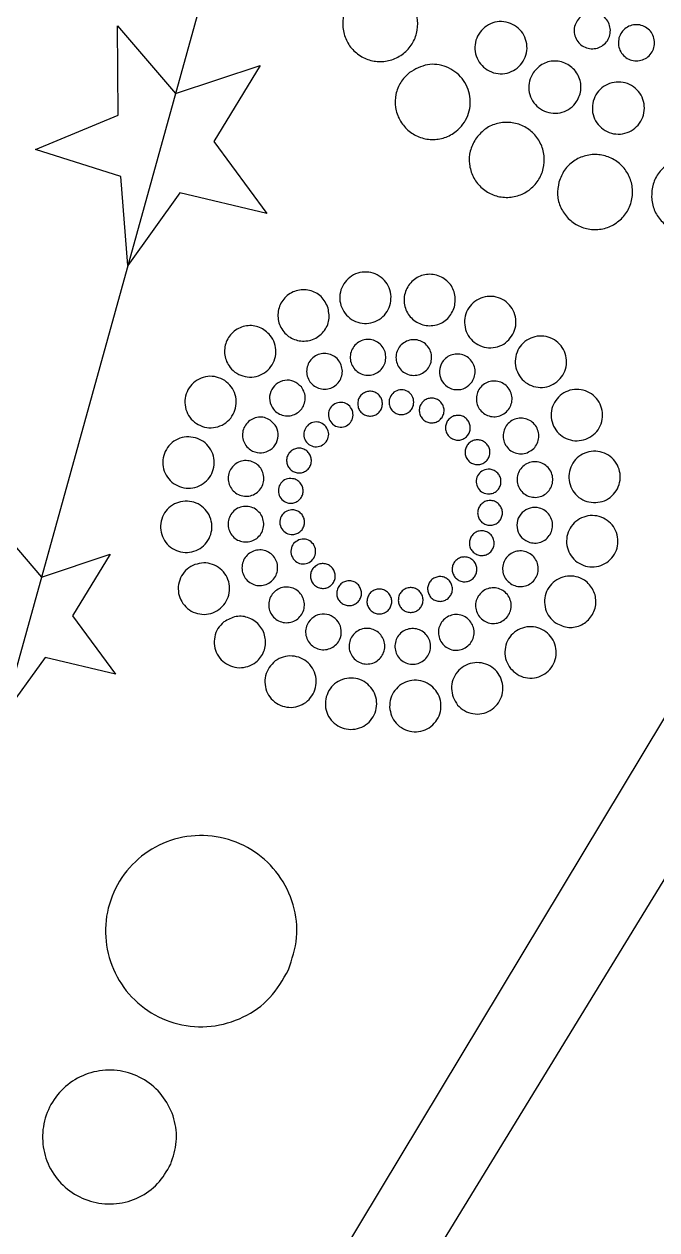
# Model space of a CAD drawing. Extents: x -494 to 784, y 11 to 1214.
# Drawn here: x 132.7 to 267.4, y 340.3 to 597 of the extents above; entities that cross this region are included whole.
import ezdxf

# ---------------------------------------------------------------- set-up
doc = ezdxf.new("R2010")
doc.units = 0
doc.layers.add('Layer_1', color=7, linetype='CONTINUOUS')

msp = doc.modelspace()

# ---------------------------------------------------------------- linework, layer by layer
at = {"layer": 'Layer_1', "color": 3}
for p, q in [((340.093007, 1213.844937), (7.729113, 15.183946)), ((7.729113, 15.183946), (475.867821, 792.693271))]:
    msp.add_line(p, q, dxfattribs=at)
at = {"layer": 'Layer_1', "color": 7}
for p, q in [((481.878715, 763.403903), (55.158562, 65.076636)), ((152.708681, 577.631476), (152.581573, 596.634227)), ((152.581573, 596.634227), (164.953779, 582.210318)), ((230.773248, 596.329289), (230.773248, 596.329289)), ((259.358814, 594.058743), (259.358814, 594.058743)), ((164.953779, 582.210318), (182.987188, 588.203378)), ((182.987188, 588.203378), (173.092458, 571.979477)), ((214.728852, 586.685522), (214.728852, 586.685522)), ((241.077678, 586.64203), (241.077678, 586.64203)), ((253.871269, 580.613138), (253.871269, 580.613138)), ((135.167506, 570.322043), (152.708681, 577.631476)), ((153.279474, 564.570753), (135.167506, 570.322043)), ((173.092458, 571.979477), (184.364826, 556.680644)), ((228.798639, 572.512273), (228.798639, 572.512273)), ((154.810642, 545.629382), (153.279474, 564.570753)), ((246.559542, 563.3805), (246.559542, 563.3805)), ((165.877339, 561.077626), (154.810642, 545.629382)), ((184.364826, 556.680644), (165.877339, 561.077626)), ((266.273054, 560.184125), (266.273054, 560.184125)), ((197.335041, 536.895281), (197.335041, 536.895281)), ((210.848509, 538.984884), (210.848509, 538.984884)), ((224.346308, 536.796338), (224.346308, 536.796338)), ((185.128684, 530.732042), (185.128684, 530.732042)), ((236.507177, 530.543841), (236.507177, 530.543841)), ((200.220205, 524.406928), (200.220205, 524.406928)), ((209.73335, 526.21619), (209.73335, 526.21619)), ((219.339985, 524.997192), (219.339985, 524.997192)), ((175.4243, 521.0985), (175.4243, 521.0985)), ((191.731751, 519.746478), (191.731751, 519.746478)), ((228.099743, 520.869223), (228.099743, 520.869223)), ((246.140726, 520.839453), (246.140726, 520.839453)), ((209.004801, 516.299528), (209.004801, 516.299528)), ((202.59173, 514.750487), (202.59173, 514.750487)), ((215.582675, 515.791014), (215.582675, 515.791014)), ((235.155161, 514.236385), (235.155161, 514.236385)), ((185.098917, 512.691066), (185.098917, 512.691066)), ((196.971211, 511.295498), (196.971211, 511.295498)), ((221.681469, 513.274709), (221.681469, 513.274709)), ((169.171815, 508.937626), (169.171815, 508.937626)), ((226.704187, 508.99693), (226.704187, 508.99693)), ((252.303962, 508.633106), (252.303962, 508.633106)), ((192.693434, 506.272789), (192.693434, 506.272789)), ((180.970961, 503.931303), (180.970961, 503.931303)), ((230.159164, 503.376415), (230.159164, 503.376415)), ((239.81561, 505.747942), (239.81561, 505.747942)), ((190.177128, 500.173996), (190.177128, 500.173996)), ((231.708214, 496.963328), (231.708214, 496.963328)), ((241.624872, 496.234779), (241.624872, 496.234779)), ((166.98324, 495.439827), (166.98324, 495.439827)), ((179.751945, 494.324668), (179.751945, 494.324668)), ((189.668613, 493.596119), (189.668613, 493.596119)), ((254.393576, 495.11962), (254.393576, 495.11962)), ((126.388315, 490.950557), (136.409811, 479.267215)), ((231.199698, 490.385465), (231.199698, 490.385465)), ((191.217666, 487.18304), (191.217666, 487.18304)), ((240.405871, 486.628156), (240.405871, 486.628156)), ((136.409811, 479.267215), (151.016866, 484.12157)), ((151.016866, 484.12157), (143.002137, 470.980226)), ((181.56122, 484.811512), (181.56122, 484.811512)), ((228.683392, 484.286672), (228.683392, 484.286672)), ((169.072866, 481.926348), (169.072866, 481.926348)), ((194.672642, 481.562543), (194.672642, 481.562543)), ((252.205014, 481.621834), (252.205014, 481.621834)), ((224.405604, 479.263952), (224.405604, 479.263952)), ((236.277911, 477.868394), (236.277911, 477.868394)), ((186.221668, 476.323088), (186.221668, 476.323088)), ((199.695362, 477.284754), (199.695362, 477.284754)), ((218.785107, 475.808963), (218.785107, 475.808963)), ((205.794145, 474.768449), (205.794145, 474.768449)), ((212.37202, 474.259932), (212.37202, 474.259932)), ((143.002137, 470.980226), (152.132756, 458.588161)), ((229.645064, 470.812973), (229.645064, 470.812973)), ((175.236102, 469.72002), (175.236102, 469.72002)), ((193.277089, 469.690241), (193.277089, 469.690241)), ((245.952527, 469.460961), (245.952527, 469.460961)), ((202.036835, 465.562271), (202.036835, 465.562271)), ((221.156634, 466.152521), (221.156634, 466.152521)), ((137.157893, 462.14973), (128.193866, 449.636639)), ((152.132756, 458.588161), (137.157893, 462.14973)), ((211.643471, 464.343263), (211.643471, 464.343263)), ((184.869657, 460.015626), (184.869657, 460.015626)), ((236.24813, 459.827409), (236.24813, 459.827409)), ((197.03051, 453.76312), (197.03051, 453.76312)), ((224.041796, 453.664174), (224.041796, 453.664174)), ((210.528311, 451.574568), (210.528311, 451.574568)), ((188.998066, 395.601888), (188.998066, 395.601888)), ((163.911513, 354.236822), (163.911513, 354.236822))]:
    msp.add_line(p, q, dxfattribs=at)
for points, knots in [([(205.727457, 604.51284), (206.63586, 604.750603), (208.439663, 605.222724), (211.250778, 604.70376), (213.711997, 603.325151), (215.551273, 601.166114), (216.542273, 598.515903), (216.569541, 595.683283), (215.621929, 593.014082), (213.821608, 590.829902), (211.382302, 589.390208), (208.596853, 588.876197), (205.805144, 589.343266), (203.338701, 590.735842), (201.500734, 592.891381), (200.509733, 595.541593), (200.481158, 598.37771), (201.433993, 601.032944), (203.214908, 603.269019), (204.885927, 604.096246), (205.727457, 604.51284)], [0, 0, 0, 0, 2.788191, 5.536478, 8.324669, 11.11286, 13.861148, 16.649338, 19.437529, 22.185817, 24.974008, 27.762199, 30.510486, 33.298677, 36.086868, 38.835155, 41.623346, 44.411537, 47.159825, 49.948015, 49.948015, 49.948015, 49.948015]), ([(250.451553, 597.733801), (250.738571, 598.084061), (251.308499, 598.779568), (252.552364, 599.373936), (253.903394, 599.533731), (255.232992, 599.212743), (256.370864, 598.459671), (257.184441, 597.362251), (257.571344, 596.052248), (257.488077, 594.689767), (256.944478, 593.43662), (256.003434, 592.446511), (254.78185, 591.837397), (253.424824, 591.681571), (252.096727, 592.001564), (250.958855, 592.754637), (250.143777, 593.853051), (249.76287, 595.159085), (249.823855, 596.536312), (250.241318, 597.332724), (250.451553, 597.733801)], [0, 0, 0, 0, 1.344614, 2.669984, 4.014598, 5.359212, 6.684582, 8.029196, 9.37381, 10.69918, 12.043794, 13.388408, 14.713778, 16.058392, 17.403005, 18.728376, 20.07299, 21.417603, 22.742974, 24.087588, 24.087588, 24.087588, 24.087588]), ([(230.773248, 596.329289), (231.322185, 596.681259), (232.412203, 597.380162), (234.380188, 597.640661), (236.301558, 597.258316), (237.979637, 596.227067), (239.202872, 594.689383), (239.828747, 592.824414), (239.775689, 590.858171), (239.05537, 589.029277), (237.753268, 587.554959), (236.023906, 586.617733), (234.079874, 586.327125), (232.152057, 586.717573), (230.475592, 587.746793), (229.252358, 589.284477), (228.624868, 591.151475), (228.684373, 593.109614), (229.380739, 594.968619), (230.306853, 595.873558), (230.773248, 596.329289)], [0, 0, 0, 0, 1.936244, 3.844777, 5.781021, 7.717264, 9.625798, 11.562041, 13.498285, 15.406818, 17.343062, 19.279306, 21.187839, 23.124083, 25.060326, 26.968859, 28.905103, 30.841347, 32.74988, 34.686124, 34.686124, 34.686124, 34.686124]), ([(259.358814, 594.058743), (259.523547, 594.480554), (259.850657, 595.318138), (260.849974, 596.26779), (262.0855, 596.837255), (263.449214, 596.942847), (264.764107, 596.578255), (265.876985, 595.785955), (266.649765, 594.659628), (266.991604, 593.338101), (266.861853, 591.978306), (266.272828, 590.745858), (265.299259, 589.789066), (264.056803, 589.221522), (262.694825, 589.115449), (261.379932, 589.480042), (260.265318, 590.272822), (259.499468, 591.397228), (259.131882, 592.725894), (259.282807, 593.612331), (259.358814, 594.058743)], [0, 0, 0, 0, 1.344614, 2.669984, 4.014598, 5.359212, 6.684582, 8.029196, 9.37381, 10.69918, 12.043794, 13.388408, 14.713778, 16.058392, 17.403005, 18.728376, 20.07299, 21.417603, 22.742974, 24.087588, 24.087588, 24.087588, 24.087588]), ([(214.728852, 586.685522), (215.967826, 587.390518), (218.409027, 588.779601), (222.780238, 588.192308), (226.249588, 585.649919), (227.973079, 581.6636), (227.485784, 577.373349), (225.193808, 574.27015), (222.290212, 572.702098), (219.49028, 572.282077), (216.714367, 572.84474), (214.300219, 574.326704), (212.538772, 576.540999), (211.635184, 579.229468), (211.720871, 582.049191), (212.723638, 584.726156), (214.057243, 586.029269), (214.728852, 586.685522)], [0, 0, 0, 0, 4.177596, 8.231285, 12.408881, 16.586477, 20.640167, 24.817763, 27.605953, 30.354241, 33.142432, 35.930623, 38.67891, 41.467101, 44.255292, 47.003579, 49.79177, 49.79177, 49.79177, 49.79177]), ([(241.077678, 586.64203), (241.744677, 587.373527), (243.058892, 588.814825), (246.071915, 589.364984), (248.908852, 588.430354), (250.902587, 586.167419), (251.501417, 583.229325), (250.653599, 580.687953), (249.072399, 579.029226), (247.313301, 578.150968), (245.359188, 577.926885), (243.446727, 578.387593), (241.808192, 579.472039), (240.634479, 581.053749), (240.085974, 582.934439), (240.173793, 584.917646), (240.774939, 586.06448), (241.077678, 586.64203)], [0, 0, 0, 0, 2.901108, 5.716171, 8.617279, 11.518387, 14.33345, 17.234558, 19.170802, 21.079335, 23.015579, 24.951823, 26.860356, 28.7966, 30.732843, 32.641376, 34.57762, 34.57762, 34.57762, 34.57762]), ([(253.871269, 580.613138), (254.108486, 581.220545), (254.579524, 582.426666), (256.01854, 583.794166), (257.797697, 584.614196), (259.761445, 584.766248), (261.65489, 584.241234), (263.257435, 583.100323), (264.370239, 581.478412), (264.862486, 579.575413), (264.675646, 577.617308), (263.82745, 575.842583), (262.42551, 574.464803), (260.636374, 573.64754), (258.675125, 573.494795), (256.78168, 574.019808), (255.176636, 575.161412), (254.073811, 576.780556), (253.544487, 578.693836), (253.76182, 579.970304), (253.871269, 580.613138)], [0, 0, 0, 0, 1.936244, 3.844777, 5.781021, 7.717264, 9.625798, 11.562041, 13.498285, 15.406818, 17.343062, 19.279306, 21.187839, 23.124083, 25.060326, 26.968859, 28.905103, 30.841347, 32.74988, 34.686124, 34.686124, 34.686124, 34.686124]), ([(228.798639, 572.512273), (229.393799, 573.238572), (230.5756, 574.680776), (233.15488, 575.913257), (235.956374, 576.244608), (238.71343, 575.579009), (241.072921, 574.017438), (242.759953, 571.741828), (243.562236, 569.025406), (243.389575, 566.200165), (242.262366, 563.60164), (240.311018, 561.54855), (237.777941, 560.285492), (234.964012, 559.96237), (232.21007, 560.625908), (229.850579, 562.187479), (228.160433, 564.46515), (227.370584, 567.173342), (227.497044, 570.029161), (228.362694, 571.680601), (228.798639, 572.512273)], [0, 0, 0, 0, 2.788191, 5.536479, 8.32467, 11.112861, 13.861149, 16.64934, 19.437531, 22.185819, 24.97401, 27.762201, 30.510489, 33.29868, 36.086871, 38.835159, 41.62335, 44.411541, 47.159829, 49.94802, 49.94802, 49.94802, 49.94802]), ([(246.559542, 563.3805), (246.901134, 564.255166), (247.579428, 565.99198), (249.651611, 567.96118), (252.213598, 569.142023), (255.041395, 569.360977), (257.767956, 568.604958), (260.075621, 566.962046), (261.678058, 564.626495), (262.386894, 561.886176), (262.117843, 559.066505), (260.896441, 556.510901), (258.877648, 554.526898), (256.301293, 553.350039), (253.477094, 553.130086), (250.750533, 553.886105), (248.43927, 555.530016), (246.851202, 557.861583), (246.088976, 560.616705), (246.401935, 562.454819), (246.559542, 563.3805)], [0, 0, 0, 0, 2.788191, 5.536478, 8.324669, 11.11286, 13.861148, 16.649338, 19.437529, 22.185817, 24.974008, 27.762199, 30.510486, 33.298677, 36.086868, 38.835155, 41.623346, 44.411537, 47.159825, 49.948015, 49.948015, 49.948015, 49.948015]), ([(266.273054, 560.184125), (266.327641, 561.12154), (266.436032, 562.982953), (267.798279, 565.496113), (269.869973, 567.410859), (272.491707, 568.492935), (275.318444, 568.616472), (278.020851, 567.767077), (280.266585, 566.041016), (281.787533, 563.65386), (282.402977, 560.889052), (282.03108, 558.081094), (280.724184, 555.570353), (278.637594, 553.654956), (276.01959, 552.573043), (273.192853, 552.449506), (270.486715, 553.298738), (268.255879, 555.02545), (266.679579, 557.410187), (266.409212, 559.255047), (266.273054, 560.184125)], [0, 0, 0, 0, 2.788191, 5.536479, 8.32467, 11.112861, 13.861149, 16.64934, 19.437531, 22.185819, 24.97401, 27.762201, 30.510489, 33.29868, 36.086871, 38.835159, 41.62335, 44.411541, 47.159829, 49.94802, 49.94802, 49.94802, 49.94802]), ([(210.848509, 538.984884), (210.811134, 538.343038), (210.736919, 537.068533), (209.804191, 535.347777), (208.385707, 534.036754), (206.590611, 533.295859), (204.65515, 533.211274), (202.804817, 533.792853), (201.267168, 534.974683), (200.225778, 536.609164), (199.804384, 538.502222), (200.059022, 540.424825), (200.95385, 542.143924), (202.382535, 543.455392), (204.175076, 544.196176), (206.110537, 544.280762), (207.963424, 543.699294), (209.490873, 542.517018), (210.570163, 540.884194), (210.755282, 539.621022), (210.848509, 538.984884)], [0, 0, 0, 0, 1.909069, 3.790816, 5.699884, 7.608953, 9.4907, 11.399769, 13.308837, 15.190584, 17.099653, 19.008722, 20.890469, 22.799537, 24.708606, 26.590353, 28.499422, 30.40849, 32.290237, 34.199306, 34.199306, 34.199306, 34.199306]), ([(224.346308, 536.796338), (223.943732, 535.907188), (223.150519, 534.155261), (220.492778, 532.721331), (217.547899, 532.733513), (214.9885, 534.247553), (213.533209, 536.821942), (213.551118, 539.789621), (215.06402, 542.342769), (217.637234, 543.800137), (220.610857, 543.779984), (223.141512, 542.273915), (224.68133, 539.676088), (224.459097, 537.76584), (224.346308, 536.796338)], [0, 0, 0, 0, 2.860391, 5.635944, 8.496335, 11.356727, 14.132279, 16.992671, 19.853062, 22.628615, 25.489006, 28.349397, 31.12495, 33.985341, 33.985341, 33.985341, 33.985341]), ([(197.335041, 536.895281), (197.531979, 535.939315), (197.920013, 534.055738), (196.612699, 531.333483), (194.223081, 529.612383), (191.262553, 529.33289), (188.57201, 530.560215), (186.842141, 532.971645), (186.565401, 535.926447), (187.790556, 538.617979), (190.208113, 540.349527), (193.140702, 540.618572), (195.913405, 539.421969), (196.85643, 537.74592), (197.335041, 536.895281)], [0, 0, 0, 0, 2.860391, 5.635944, 8.496335, 11.356726, 14.132279, 16.99267, 19.853062, 22.628615, 25.489006, 28.349397, 31.12495, 33.985341, 33.985341, 33.985341, 33.985341]), ([(236.507177, 530.543841), (236.099673, 530.046545), (235.290496, 529.059071), (233.524468, 528.215194), (231.606291, 527.988319), (229.71854, 528.444053), (228.103001, 529.513257), (226.947894, 531.071363), (226.398573, 532.931291), (226.516794, 534.865728), (227.288591, 536.644933), (228.624675, 538.050679), (230.359068, 538.915493), (232.285759, 539.136733), (234.171377, 538.68241), (235.786916, 537.613206), (236.944156, 536.053689), (237.484963, 534.199395), (237.398377, 532.244023), (236.805668, 531.113284), (236.507177, 530.543841)], [0, 0, 0, 0, 1.909069, 3.790816, 5.699884, 7.608953, 9.4907, 11.399769, 13.308837, 15.190584, 17.099653, 19.008722, 20.890469, 22.799537, 24.708606, 26.590353, 28.499422, 30.40849, 32.290237, 34.199306, 34.199306, 34.199306, 34.199306]), ([(185.128684, 530.732042), (185.475714, 530.190809), (186.164808, 529.11609), (186.42165, 527.175726), (186.044672, 525.281321), (185.027896, 523.626799), (183.511796, 522.420712), (181.672993, 521.803701), (179.734377, 521.855714), (177.931038, 522.567035), (176.235298, 524.060239), (175.18397, 526.483465), (175.519425, 529.420786), (177.283036, 531.814945), (179.9891, 532.976964), (182.99583, 532.695759), (184.410633, 531.39315), (185.128684, 530.732042)], [0, 0, 0, 0, 1.909069, 3.790815, 5.699884, 7.608952, 9.490699, 11.399768, 13.308836, 15.190583, 17.099652, 19.960043, 22.735596, 25.595987, 28.456378, 31.231931, 34.092322, 34.092322, 34.092322, 34.092322]), ([(209.73335, 526.21619), (209.707395, 525.770464), (209.655856, 524.88539), (209.008129, 523.690421), (208.02307, 522.779989), (206.776476, 522.265478), (205.432406, 522.206739), (204.147453, 522.610613), (203.079641, 523.431328), (202.356453, 524.566384), (202.063819, 525.881008), (202.24065, 527.216149), (202.862059, 528.409968), (203.854201, 529.32071), (205.099021, 529.835143), (206.443091, 529.893883), (207.729819, 529.490086), (208.790547, 528.669061), (209.540053, 527.535155), (209.668609, 526.657952), (209.73335, 526.21619)], [0, 0, 0, 0, 1.325742, 2.632511, 3.958253, 5.283995, 6.590764, 7.916506, 9.242248, 10.549017, 11.874759, 13.200501, 14.507269, 15.833012, 17.158754, 18.465522, 19.791264, 21.117007, 22.423775, 23.749517, 23.749517, 23.749517, 23.749517]), ([(219.339985, 524.997192), (219.177564, 524.581302), (218.855045, 523.755474), (217.869754, 522.819149), (216.651569, 522.257677), (215.306994, 522.153567), (214.010556, 522.513042), (212.913297, 523.294222), (212.151363, 524.404741), (211.814322, 525.707721), (211.942251, 527.048431), (212.523009, 528.263582), (213.482914, 529.206945), (214.707932, 529.766523), (216.050795, 529.871107), (217.347233, 529.511632), (218.446204, 528.729978), (219.201306, 527.621353), (219.563732, 526.311335), (219.414925, 525.43734), (219.339985, 524.997192)], [0, 0, 0, 0, 1.325742, 2.632511, 3.958253, 5.283995, 6.590764, 7.916506, 9.242248, 10.549017, 11.874759, 13.200501, 14.507269, 15.833012, 17.158754, 18.465522, 19.791264, 21.117007, 22.423775, 23.749517, 23.749517, 23.749517, 23.749517]), ([(246.140726, 520.839453), (245.599493, 520.492423), (244.524774, 519.803329), (242.58441, 519.546487), (240.690007, 519.923465), (239.035479, 520.940241), (237.829412, 522.456343), (237.212321, 524.295137), (237.264635, 526.233784), (237.974843, 528.03701), (239.258671, 529.490636), (240.963761, 530.414707), (242.880509, 530.701237), (244.781268, 530.316269), (246.434204, 529.301494), (247.64027, 527.785392), (248.258953, 525.944596), (248.200284, 524.01394), (247.513692, 522.181027), (246.600575, 521.288788), (246.140726, 520.839453)], [0, 0, 0, 0, 1.909069, 3.790815, 5.699884, 7.608952, 9.490699, 11.399768, 13.308836, 15.190583, 17.099652, 19.00872, 20.890467, 22.799535, 24.708604, 26.590351, 28.499419, 30.408488, 32.290234, 34.199303, 34.199303, 34.199303, 34.199303]), ([(200.220205, 524.406928), (200.333257, 523.974996), (200.557743, 523.117315), (200.310984, 521.780673), (199.655476, 520.610401), (198.628887, 519.735854), (197.368752, 519.264648), (196.021885, 519.251683), (194.752721, 519.702258), (193.714177, 520.558283), (193.029624, 521.718136), (192.78522, 523.042574), (193.007304, 524.369989), (193.669452, 525.542745), (194.694378, 526.41667), (195.954513, 526.887876), (197.303044, 526.901463), (198.565567, 526.448405), (199.628786, 525.601606), (200.02212, 524.807063), (200.220205, 524.406928)], [0, 0, 0, 0, 1.325742, 2.632511, 3.958253, 5.283995, 6.590764, 7.916506, 9.242248, 10.549017, 11.874759, 13.200501, 14.507269, 15.833012, 17.158754, 18.465522, 19.791264, 21.117007, 22.423775, 23.749517, 23.749517, 23.749517, 23.749517]), ([(228.099743, 520.869223), (227.64305, 520.368368), (226.743209, 519.381515), (224.680199, 519.004822), (222.737754, 519.644761), (221.372648, 521.194188), (220.96263, 523.205895), (221.543129, 524.945967), (222.625774, 526.081694), (223.830225, 526.683035), (225.168202, 526.836465), (226.47766, 526.521019), (227.599561, 525.778501), (228.4032, 524.695507), (228.778761, 523.407802), (228.718631, 522.049905), (228.307028, 521.26467), (228.099743, 520.869223)], [0, 0, 0, 0, 1.986383, 3.91385, 5.900233, 7.886616, 9.814083, 11.800466, 13.126208, 14.432977, 15.758719, 17.084461, 18.39123, 19.716972, 21.042714, 22.349483, 23.675225, 23.675225, 23.675225, 23.675225]), ([(175.4243, 521.0985), (175.921596, 520.690995), (176.90907, 519.881818), (177.752947, 518.115791), (177.979822, 516.197613), (177.524088, 514.309863), (176.454883, 512.694324), (174.896778, 511.539217), (173.036849, 510.989895), (171.102413, 511.108116), (169.323208, 511.879914), (167.917461, 513.215998), (167.052648, 514.95039), (166.831408, 516.877082), (167.285731, 518.7627), (168.354935, 520.378239), (169.914452, 521.535478), (171.768745, 522.076286), (173.724118, 521.989699), (174.854856, 521.39699), (175.4243, 521.0985)], [0, 0, 0, 0, 1.909069, 3.790816, 5.699884, 7.608953, 9.4907, 11.399769, 13.308837, 15.190584, 17.099653, 19.008722, 20.890469, 22.799537, 24.708606, 26.590353, 28.499422, 30.40849, 32.290237, 34.199306, 34.199306, 34.199306, 34.199306]), ([(191.731751, 519.746478), (191.972744, 519.370622), (192.451282, 518.624289), (192.629644, 517.276814), (192.367854, 515.961255), (191.661759, 514.812282), (190.608912, 513.974721), (189.331966, 513.546241), (187.985704, 513.582361), (186.733385, 514.076334), (185.555788, 515.113281), (184.825699, 516.796077), (185.058654, 518.835884), (186.283384, 520.498494), (188.162595, 521.305452), (190.250602, 521.110171), (191.233105, 520.205581), (191.731751, 519.746478)], [0, 0, 0, 0, 1.325742, 2.632511, 3.958253, 5.283995, 6.590764, 7.916506, 9.242248, 10.549017, 11.874759, 13.861142, 15.788609, 17.774992, 19.761375, 21.688842, 23.675225, 23.675225, 23.675225, 23.675225]), ([(209.004801, 516.299528), (208.986776, 515.989995), (208.950986, 515.375361), (208.501175, 514.545521), (207.817106, 513.913277), (206.951416, 513.555978), (206.018034, 513.515186), (205.125705, 513.795654), (204.384169, 514.365596), (203.881955, 515.153829), (203.678737, 516.066762), (203.801537, 516.993944), (204.233071, 517.822985), (204.922058, 518.455444), (205.786517, 518.812689), (206.719899, 518.853481), (207.613459, 518.573067), (208.350076, 518.00291), (208.870567, 517.215476), (208.959842, 516.606307), (209.004801, 516.299528)], [0, 0, 0, 0, 0.920654, 1.828133, 2.748787, 3.669441, 4.57692, 5.497574, 6.418228, 7.325706, 8.246361, 9.167015, 10.074493, 10.995148, 11.915802, 12.82328, 13.743935, 14.664589, 15.572067, 16.492721, 16.492721, 16.492721, 16.492721]), ([(215.582675, 515.791014), (215.469882, 515.502202), (215.245911, 514.92871), (214.561681, 514.278484), (213.715718, 513.888572), (212.781988, 513.816276), (211.881676, 514.065905), (211.11972, 514.608417), (210.59049, 515.379513), (210.356836, 516.28472), (210.458734, 517.36958), (211.106148, 518.466647), (212.347235, 519.168386), (213.781234, 519.158963), (215.001661, 518.432577), (215.74424, 517.179787), (215.637068, 516.258561), (215.582675, 515.791014)], [0, 0, 0, 0, 0.920654, 1.828133, 2.748787, 3.669441, 4.57692, 5.497574, 6.418228, 7.325706, 8.246361, 9.625793, 10.964312, 12.343745, 13.723178, 15.061697, 16.441129, 16.441129, 16.441129, 16.441129]), ([(235.155161, 514.236385), (234.779305, 513.995392), (234.032972, 513.516854), (232.685497, 513.338492), (231.369939, 513.600282), (230.220961, 514.306376), (229.383415, 515.359225), (228.95488, 516.636166), (228.991208, 517.982448), (229.484409, 519.234688), (230.375956, 520.244151), (231.560046, 520.885868), (232.891121, 521.084846), (234.211093, 520.817507), (235.358965, 520.112803), (236.196511, 519.059954), (236.626152, 517.781624), (236.58541, 516.44089), (236.108609, 515.168033), (235.4745, 514.548423), (235.155161, 514.236385)], [0, 0, 0, 0, 1.325742, 2.632511, 3.958253, 5.283995, 6.590764, 7.916506, 9.242248, 10.549017, 11.874759, 13.200501, 14.507269, 15.833012, 17.158754, 18.465522, 19.791264, 21.117007, 22.423775, 23.749517, 23.749517, 23.749517, 23.749517]), ([(252.303962, 508.633106), (251.681981, 508.47031), (250.446921, 508.14705), (248.522156, 508.502384), (246.836964, 509.446314), (245.577616, 510.924603), (244.89908, 512.739197), (244.88041, 514.678685), (245.529238, 516.506282), (246.761914, 518.001785), (248.432102, 518.987541), (250.339293, 519.339483), (252.250771, 519.019682), (253.939539, 518.066188), (255.197992, 516.590295), (255.876527, 514.7757), (255.896093, 512.833817), (255.243689, 511.015783), (254.024299, 509.484748), (252.880157, 508.918347), (252.303962, 508.633106)], [0, 0, 0, 0, 1.909069, 3.790815, 5.699884, 7.608952, 9.490699, 11.399768, 13.308836, 15.190583, 17.099652, 19.00872, 20.890467, 22.799535, 24.708604, 26.590351, 28.499419, 30.408488, 32.290234, 34.199303, 34.199303, 34.199303, 34.199303]), ([(202.59173, 514.750487), (202.686704, 514.28947), (202.873835, 513.381108), (202.243378, 512.068293), (201.090977, 511.238287), (199.663254, 511.1035), (198.365731, 511.695382), (197.531496, 512.858301), (197.398037, 514.283264), (197.988872, 515.581264), (199.154747, 516.416308), (200.568997, 516.546056), (201.906141, 515.96899), (202.360918, 515.160711), (202.59173, 514.750487)], [0, 0, 0, 0, 1.379433, 2.717952, 4.097384, 5.476817, 6.815336, 8.194769, 9.574201, 10.91272, 12.292153, 13.671585, 15.010105, 16.389537, 16.389537, 16.389537, 16.389537]), ([(221.681469, 513.274709), (221.484948, 513.034887), (221.09472, 512.558674), (220.243048, 512.151712), (219.318001, 512.042301), (218.407627, 512.26208), (217.628529, 512.777707), (217.071475, 513.529108), (216.806563, 514.426065), (216.863575, 515.358953), (217.235777, 516.21698), (217.880107, 516.894905), (218.716524, 517.311964), (219.645677, 517.418658), (220.555022, 517.19956), (221.33412, 516.683932), (221.892203, 515.931851), (222.153009, 515.037612), (222.111252, 514.094627), (221.825416, 513.549325), (221.681469, 513.274709)], [0, 0, 0, 0, 0.920654, 1.828133, 2.748787, 3.669441, 4.57692, 5.497574, 6.418228, 7.325706, 8.246361, 9.167015, 10.074493, 10.995148, 11.915802, 12.82328, 13.743935, 14.664589, 15.572067, 16.492721, 16.492721, 16.492721, 16.492721]), ([(226.704187, 508.99693), (226.443176, 508.829573), (225.924889, 508.497256), (224.989143, 508.373393), (224.075561, 508.555191), (223.277659, 509.045535), (222.69603, 509.77668), (222.398436, 510.663444), (222.423664, 511.598363), (222.766165, 512.467974), (223.385294, 513.16899), (224.20758, 513.614626), (225.131937, 513.752806), (226.048584, 513.567154), (226.845718, 513.077776), (227.427347, 512.34663), (227.725709, 511.458901), (227.697415, 510.527836), (227.366304, 509.643908), (226.925951, 509.213623), (226.704187, 508.99693)], [0, 0, 0, 0, 0.920654, 1.828133, 2.748787, 3.669441, 4.57692, 5.497574, 6.418228, 7.325706, 8.246361, 9.167015, 10.074493, 10.995148, 11.915802, 12.82328, 13.743935, 14.664589, 15.572067, 16.492721, 16.492721, 16.492721, 16.492721]), ([(185.098917, 512.691066), (185.599771, 512.234373), (186.586625, 511.334533), (186.963318, 509.271522), (186.323378, 507.329077), (184.773951, 505.963972), (182.762245, 505.553954), (181.022172, 506.134453), (179.886445, 507.217098), (179.285104, 508.421548), (179.131675, 509.759525), (179.447121, 511.068983), (180.189638, 512.190885), (181.272632, 512.994523), (182.560337, 513.370084), (183.918235, 513.309955), (184.703469, 512.898351), (185.098917, 512.691066)], [0, 0, 0, 0, 1.986383, 3.91385, 5.900233, 7.886616, 9.814083, 11.800466, 13.126208, 14.432977, 15.758719, 17.084461, 18.39123, 19.716972, 21.042714, 22.349483, 23.675225, 23.675225, 23.675225, 23.675225]), ([(196.971211, 511.295498), (197.203999, 510.886393), (197.66267, 510.080317), (197.468753, 508.636933), (196.62924, 507.491439), (195.313046, 506.922058), (193.896127, 507.084014), (192.74336, 507.932224), (192.176096, 509.246203), (192.336909, 510.663252), (193.187679, 511.817701), (194.492616, 512.378127), (195.942639, 512.242505), (196.62493, 511.614319), (196.971211, 511.295498)], [0, 0, 0, 0, 1.379433, 2.717952, 4.097384, 5.476817, 6.815336, 8.194769, 9.574201, 10.91272, 12.292153, 13.671585, 15.010105, 16.389537, 16.389537, 16.389537, 16.389537]), ([(239.81561, 505.747942), (239.383679, 505.63489), (238.525998, 505.410403), (237.189356, 505.657163), (236.019083, 506.312671), (235.144536, 507.33926), (234.673331, 508.599395), (234.660366, 509.946262), (235.11094, 511.215426), (235.966966, 512.25397), (237.126818, 512.938523), (238.451257, 513.182927), (239.778672, 512.960843), (240.951427, 512.298695), (241.825353, 511.273768), (242.296558, 510.013634), (242.310145, 508.665103), (241.857087, 507.40258), (241.010289, 506.339361), (240.215745, 505.946027), (239.81561, 505.747942)], [0, 0, 0, 0, 1.325742, 2.632511, 3.958253, 5.283995, 6.590764, 7.916506, 9.242248, 10.549017, 11.874759, 13.200501, 14.507269, 15.833012, 17.158754, 18.465522, 19.791264, 21.117007, 22.423775, 23.749517, 23.749517, 23.749517, 23.749517]), ([(169.171815, 508.937626), (169.770697, 508.703739), (170.95989, 508.239312), (172.308197, 506.820493), (173.116717, 505.066306), (173.266635, 503.130119), (172.748991, 501.263248), (171.624092, 499.683195), (170.024945, 498.58601), (168.148654, 498.100671), (166.218031, 498.284889), (164.468215, 499.121181), (163.109772, 500.503444), (162.303979, 502.26747), (162.153378, 504.201192), (162.671022, 506.068063), (163.796604, 507.65058), (165.393023, 508.737927), (167.27945, 509.259822), (168.538003, 509.045539), (169.171815, 508.937626)], [0, 0, 0, 0, 1.909069, 3.790815, 5.699884, 7.608952, 9.490699, 11.399768, 13.308836, 15.190583, 17.099652, 19.00872, 20.890467, 22.799535, 24.708604, 26.590351, 28.499419, 30.408488, 32.290234, 34.199303, 34.199303, 34.199303, 34.199303]), ([(230.159164, 503.376415), (229.859212, 503.297906), (229.2636, 503.142013), (228.335376, 503.313374), (227.522687, 503.768587), (226.915362, 504.481497), (226.588136, 505.35659), (226.579133, 506.291915), (226.892032, 507.173279), (227.486494, 507.89449), (228.291947, 508.369874), (229.211696, 508.539599), (230.133512, 508.385374), (230.947926, 507.925549), (231.554819, 507.213794), (231.882045, 506.338701), (231.89148, 505.402221), (231.576856, 504.525469), (230.988802, 503.787122), (230.437035, 503.513974), (230.159164, 503.376415)], [0, 0, 0, 0, 0.920654, 1.828133, 2.748787, 3.669441, 4.57692, 5.497574, 6.418228, 7.325706, 8.246361, 9.167015, 10.074493, 10.995148, 11.915802, 12.82328, 13.743935, 14.664589, 15.572067, 16.492721, 16.492721, 16.492721, 16.492721]), ([(192.693434, 506.272789), (192.933257, 506.076269), (193.409469, 505.686041), (193.816431, 504.834369), (193.925842, 503.909322), (193.706063, 502.998948), (193.190436, 502.219849), (192.439035, 501.662796), (191.542079, 501.397883), (190.609191, 501.454896), (189.751163, 501.827098), (189.073238, 502.471428), (188.656179, 503.307845), (188.549485, 504.236998), (188.768584, 505.146343), (189.284211, 505.925441), (190.036293, 506.483524), (190.930532, 506.74433), (191.873516, 506.702573), (192.418818, 506.416737), (192.693434, 506.272789)], [0, 0, 0, 0, 0.920654, 1.828133, 2.748787, 3.669441, 4.57692, 5.497574, 6.418228, 7.325706, 8.246361, 9.167015, 10.074493, 10.995148, 11.915802, 12.82328, 13.743935, 14.664589, 15.572067, 16.492721, 16.492721, 16.492721, 16.492721]), ([(254.393576, 495.11962), (253.75173, 495.156995), (252.477225, 495.23121), (250.756469, 496.163938), (249.445447, 497.582422), (248.704551, 499.377518), (248.619966, 501.312979), (249.201545, 503.163312), (250.383375, 504.700961), (252.017856, 505.742351), (253.910914, 506.163744), (255.833517, 505.909107), (257.552616, 505.014278), (258.864085, 503.585594), (259.604868, 501.793053), (259.689454, 499.857592), (259.107986, 498.004704), (257.92571, 496.477255), (256.292886, 495.397966), (255.029714, 495.212846), (254.393576, 495.11962)], [0, 0, 0, 0, 1.909069, 3.790816, 5.699884, 7.608953, 9.4907, 11.399769, 13.308837, 15.190584, 17.099653, 19.008722, 20.890469, 22.799537, 24.708606, 26.590353, 28.499422, 30.40849, 32.290237, 34.199306, 34.199306, 34.199306, 34.199306]), ([(180.970961, 503.931303), (181.386851, 503.768882), (182.212679, 503.446363), (183.149004, 502.461072), (183.710476, 501.242886), (183.814586, 499.898312), (183.455111, 498.601874), (182.673931, 497.504615), (181.563412, 496.74268), (180.260432, 496.40564), (178.919722, 496.533569), (177.704571, 497.114327), (176.761208, 498.074232), (176.20163, 499.29925), (176.097046, 500.642113), (176.456521, 501.938551), (177.238175, 503.037522), (178.3468, 503.792624), (179.656818, 504.15505), (180.530813, 504.006243), (180.970961, 503.931303)], [0, 0, 0, 0, 1.325742, 2.632511, 3.958253, 5.283995, 6.590764, 7.916506, 9.242248, 10.549017, 11.874759, 13.200501, 14.507269, 15.833012, 17.158754, 18.465522, 19.791264, 21.117007, 22.423775, 23.749517, 23.749517, 23.749517, 23.749517]), ([(241.624872, 496.234779), (241.179146, 496.260734), (240.294073, 496.312272), (239.099103, 496.96), (238.188671, 497.945058), (237.674161, 499.191653), (237.615421, 500.535723), (238.019295, 501.820676), (238.84001, 502.888488), (239.975066, 503.611675), (241.28969, 503.90431), (242.624831, 503.727478), (243.81865, 503.106069), (244.729392, 502.113927), (245.243825, 500.869107), (245.302565, 499.525037), (244.898768, 498.23831), (244.077743, 497.177581), (242.943837, 496.428075), (242.066635, 496.29952), (241.624872, 496.234779)], [0, 0, 0, 0, 1.325742, 2.632511, 3.958253, 5.283995, 6.590764, 7.916506, 9.242248, 10.549017, 11.874759, 13.200501, 14.507269, 15.833012, 17.158754, 18.465522, 19.791264, 21.117007, 22.423775, 23.749517, 23.749517, 23.749517, 23.749517]), ([(231.708214, 496.963328), (231.240411, 497.015465), (230.318679, 497.118193), (229.264958, 498.123468), (228.831611, 499.475981), (229.144891, 500.875372), (230.10774, 501.926874), (231.322294, 502.31101), (232.402284, 502.166347), (233.231765, 501.735124), (233.864106, 501.046053), (234.221383, 500.181616), (234.262166, 499.248228), (233.981754, 498.354669), (233.411597, 497.618052), (232.624163, 497.097561), (232.014994, 497.008287), (231.708214, 496.963328)], [0, 0, 0, 0, 1.379433, 2.717952, 4.097384, 5.476817, 6.815336, 8.194769, 9.115423, 10.022901, 10.943556, 11.86421, 12.771688, 13.692343, 14.612997, 15.520475, 16.44113, 16.44113, 16.44113, 16.44113]), ([(190.177128, 500.173996), (190.465941, 500.061203), (191.039433, 499.837232), (191.689658, 499.153002), (192.07957, 498.307039), (192.151867, 497.373309), (191.902238, 496.472997), (191.359726, 495.711041), (190.588629, 495.181811), (189.683423, 494.948156), (188.598563, 495.050055), (187.501495, 495.697468), (186.799756, 496.938555), (186.80918, 498.372554), (187.535566, 499.592981), (188.788355, 500.335561), (189.709582, 500.228389), (190.177128, 500.173996)], [0, 0, 0, 0, 0.920654, 1.828133, 2.748787, 3.669441, 4.57692, 5.497574, 6.418228, 7.325706, 8.246361, 9.625793, 10.964312, 12.343745, 13.723178, 15.061697, 16.441129, 16.441129, 16.441129, 16.441129]), ([(231.199698, 490.385465), (230.910885, 490.498258), (230.337393, 490.722229), (229.687168, 491.406459), (229.297256, 492.252421), (229.224958, 493.186153), (229.474593, 494.086458), (230.017079, 494.848443), (230.788273, 495.377564), (231.69312, 495.61162), (232.624169, 495.52278), (233.468024, 495.119476), (234.123137, 494.452875), (234.511733, 493.602169), (234.584361, 492.669625), (234.334725, 491.76932), (233.79191, 491.006147), (233.022032, 490.48177), (232.112296, 490.230085), (231.505355, 490.333423), (231.199698, 490.385465)], [0, 0, 0, 0, 0.920654, 1.828133, 2.748787, 3.669441, 4.57692, 5.497574, 6.418228, 7.325706, 8.246361, 9.167015, 10.074493, 10.995148, 11.915802, 12.82328, 13.743935, 14.664589, 15.572067, 16.492721, 16.492721, 16.492721, 16.492721]), ([(166.98324, 495.439827), (167.625085, 495.402452), (168.899591, 495.328236), (170.620346, 494.395509), (171.931369, 492.977024), (172.672264, 491.181928), (172.75685, 489.246467), (172.175271, 487.396135), (170.99344, 485.858486), (169.358959, 484.817095), (167.465901, 484.395702), (165.543298, 484.65034), (163.824199, 485.545168), (162.512731, 486.973852), (161.771947, 488.766394), (161.687362, 490.701855), (162.268829, 492.554742), (163.451105, 494.082191), (165.08393, 495.16148), (166.347101, 495.3466), (166.98324, 495.439827)], [0, 0, 0, 0, 1.909069, 3.790816, 5.699884, 7.608953, 9.4907, 11.399769, 13.308837, 15.190584, 17.099653, 19.008722, 20.890469, 22.799537, 24.708606, 26.590353, 28.499422, 30.40849, 32.290237, 34.199306, 34.199306, 34.199306, 34.199306]), ([(179.751945, 494.324668), (180.197671, 494.298713), (181.082745, 494.247174), (182.277714, 493.599447), (183.188146, 492.614388), (183.702656, 491.367794), (183.761396, 490.023724), (183.357522, 488.73877), (182.536807, 487.670959), (181.401751, 486.947771), (180.087127, 486.655137), (178.751986, 486.831968), (177.558167, 487.453377), (176.647425, 488.445519), (176.132992, 489.690339), (176.074252, 491.034409), (176.478049, 492.321137), (177.299074, 493.381865), (178.43298, 494.131372), (179.310183, 494.259927), (179.751945, 494.324668)], [0, 0, 0, 0, 1.325742, 2.632511, 3.958253, 5.283995, 6.590764, 7.916506, 9.242248, 10.549017, 11.874759, 13.200501, 14.507269, 15.833012, 17.158754, 18.465522, 19.791264, 21.117007, 22.423775, 23.749517, 23.749517, 23.749517, 23.749517]), ([(189.668613, 493.596119), (189.978146, 493.578094), (190.59278, 493.542304), (191.422619, 493.092493), (192.054865, 492.408424), (192.412161, 491.542735), (192.452962, 490.609348), (192.17246, 489.717039), (191.602644, 488.975429), (190.813945, 488.473487), (189.750693, 488.235158), (188.507258, 488.511872), (187.456348, 489.475367), (187.02218, 490.842093), (187.335882, 492.227253), (188.297886, 493.320622), (189.207142, 493.503369), (189.668613, 493.596119)], [0, 0, 0, 0, 0.920654, 1.828133, 2.748787, 3.669441, 4.57692, 5.497574, 6.418228, 7.325706, 8.246361, 9.625793, 10.964312, 12.343745, 13.723178, 15.061697, 16.44113, 16.44113, 16.44113, 16.44113]), ([(240.405871, 486.628156), (239.788404, 486.907724), (238.571785, 487.458568), (237.576023, 489.304203), (237.584393, 491.34933), (238.636145, 493.126423), (240.422689, 494.138024), (242.25698, 494.123649), (243.671677, 493.444951), (244.615782, 492.485276), (245.175159, 491.260196), (245.279797, 489.917349), (244.920308, 488.620907), (244.138657, 487.521938), (243.030032, 486.766835), (241.720013, 486.404409), (240.846018, 486.553216), (240.405871, 486.628156)], [0, 0, 0, 0, 1.986383, 3.91385, 5.900233, 7.886616, 9.814083, 11.800466, 13.126208, 14.432977, 15.758719, 17.084461, 18.39123, 19.716972, 21.042714, 22.349483, 23.675225, 23.675225, 23.675225, 23.675225]), ([(252.205014, 481.621834), (251.606132, 481.855721), (250.416939, 482.320148), (249.068632, 483.738967), (248.260111, 485.493154), (248.110193, 487.429341), (248.627838, 489.296212), (249.752737, 490.876265), (251.351884, 491.97345), (253.228174, 492.458789), (255.158797, 492.27457), (256.908614, 491.438279), (258.267057, 490.056016), (259.07285, 488.29199), (259.223451, 486.358267), (258.705806, 484.491396), (257.580224, 482.908879), (255.983805, 481.821533), (254.097379, 481.299638), (252.838826, 481.51392), (252.205014, 481.621834)], [0, 0, 0, 0, 1.909069, 3.790815, 5.699884, 7.608952, 9.490699, 11.399768, 13.308836, 15.190583, 17.099652, 19.00872, 20.890467, 22.799535, 24.708604, 26.590351, 28.499419, 30.408488, 32.290234, 34.199303, 34.199303, 34.199303, 34.199303]), ([(228.683392, 484.286672), (228.443569, 484.483192), (227.967357, 484.87342), (227.560395, 485.725092), (227.450983, 486.650139), (227.670762, 487.560513), (228.18639, 488.339612), (228.937791, 488.896666), (229.834747, 489.161578), (230.767635, 489.104565), (231.625662, 488.732363), (232.303588, 488.088033), (232.720647, 487.251617), (232.827341, 486.322464), (232.608242, 485.413118), (232.092615, 484.63402), (231.340533, 484.075937), (230.446294, 483.815131), (229.50331, 483.856888), (228.958008, 484.142724), (228.683392, 484.286672)], [0, 0, 0, 0, 0.920654, 1.828133, 2.748787, 3.669441, 4.57692, 5.497574, 6.418228, 7.325706, 8.246361, 9.167015, 10.074493, 10.995148, 11.915802, 12.82328, 13.743935, 14.664589, 15.572067, 16.492721, 16.492721, 16.492721, 16.492721]), ([(191.217666, 487.18304), (191.678683, 487.278014), (192.587045, 487.465145), (193.899861, 486.834689), (194.729867, 485.682288), (194.864653, 484.254564), (194.272772, 482.957041), (193.109852, 482.122806), (191.68489, 481.989348), (190.386889, 482.580182), (189.551845, 483.746057), (189.422097, 485.160307), (189.999163, 486.497452), (190.807442, 486.952229), (191.217666, 487.18304)], [0, 0, 0, 0, 1.379433, 2.717952, 4.097384, 5.476817, 6.815336, 8.194769, 9.574202, 10.912721, 12.292153, 13.671586, 15.010105, 16.389538, 16.389538, 16.389538, 16.389538]), ([(181.56122, 484.811512), (181.993151, 484.924565), (182.850832, 485.149051), (184.187474, 484.902292), (185.357746, 484.246784), (186.232294, 483.220195), (186.703499, 481.96006), (186.716464, 480.613193), (186.26589, 479.344029), (185.409864, 478.305485), (184.250012, 477.620932), (182.925574, 477.376527), (181.598158, 477.598612), (180.425403, 478.26076), (179.551477, 479.285686), (179.080272, 480.545821), (179.066685, 481.894352), (179.519743, 483.156875), (180.366541, 484.220094), (181.161085, 484.613428), (181.56122, 484.811512)], [0, 0, 0, 0, 1.325742, 2.632511, 3.958253, 5.283995, 6.590764, 7.916506, 9.242248, 10.549017, 11.874759, 13.200501, 14.507269, 15.833012, 17.158754, 18.465522, 19.791264, 21.117007, 22.423775, 23.749517, 23.749517, 23.749517, 23.749517]), ([(224.405604, 479.263952), (224.238248, 479.524963), (223.90593, 480.04325), (223.782067, 480.978997), (223.963866, 481.892579), (224.45421, 482.69048), (225.185355, 483.272109), (226.072119, 483.569703), (227.007037, 483.544475), (227.876649, 483.201975), (228.577664, 482.582845), (229.023301, 481.76056), (229.161481, 480.836202), (228.975829, 479.919555), (228.48645, 479.122421), (227.755305, 478.540792), (226.867576, 478.24243), (225.936511, 478.270724), (225.052582, 478.601835), (224.622298, 479.042189), (224.405604, 479.263952)], [0, 0, 0, 0, 0.920654, 1.828133, 2.748787, 3.669441, 4.57692, 5.497574, 6.418228, 7.325706, 8.246361, 9.167015, 10.074493, 10.995148, 11.915802, 12.82328, 13.743935, 14.664589, 15.572067, 16.492721, 16.492721, 16.492721, 16.492721]), ([(236.277911, 477.868394), (235.932566, 478.151384), (235.246821, 478.713312), (234.660795, 479.93972), (234.503243, 481.271788), (234.819725, 482.582725), (235.562228, 483.704627), (236.644245, 484.506785), (237.935862, 484.888258), (239.279221, 484.80616), (240.51478, 484.27019), (241.490993, 483.342354), (242.091558, 482.137915), (242.245197, 480.799935), (241.929695, 479.490477), (241.187192, 478.368576), (240.104194, 477.564937), (238.81649, 477.189376), (237.458592, 477.249506), (236.673358, 477.661109), (236.277911, 477.868394)], [0, 0, 0, 0, 1.325742, 2.632511, 3.958253, 5.283995, 6.590764, 7.916506, 9.242248, 10.549017, 11.874759, 13.200501, 14.507269, 15.833012, 17.158754, 18.465522, 19.791264, 21.117007, 22.423775, 23.749517, 23.749517, 23.749517, 23.749517]), ([(169.072866, 481.926348), (169.694847, 482.089144), (170.929908, 482.412404), (172.854672, 482.05707), (174.539864, 481.11314), (175.799213, 479.634851), (176.477748, 477.820257), (176.496418, 475.880769), (175.84759, 474.053172), (174.614914, 472.557669), (172.944727, 471.571913), (171.037536, 471.21997), (169.126058, 471.539772), (167.43729, 472.493266), (166.178837, 473.969159), (165.500301, 475.783753), (165.480736, 477.725637), (166.13314, 479.543671), (167.352529, 481.074706), (168.496672, 481.641107), (169.072866, 481.926348)], [0, 0, 0, 0, 1.909069, 3.790815, 5.699884, 7.608952, 9.490699, 11.399768, 13.308836, 15.190583, 17.099652, 19.00872, 20.890467, 22.799535, 24.708604, 26.590351, 28.499419, 30.408488, 32.290234, 34.199303, 34.199303, 34.199303, 34.199303]), ([(194.672642, 481.562543), (194.933653, 481.729899), (195.451939, 482.062217), (196.387686, 482.18608), (197.301268, 482.004281), (198.099169, 481.513938), (198.680799, 480.782792), (198.978393, 479.896028), (198.953164, 478.96111), (198.610664, 478.091498), (197.991534, 477.390483), (197.169249, 476.944846), (196.244891, 476.806666), (195.328244, 476.992319), (194.531111, 477.481697), (193.949481, 478.212842), (193.65112, 479.100571), (193.679413, 480.031637), (194.010524, 480.915565), (194.450878, 481.34585), (194.672642, 481.562543)], [0, 0, 0, 0, 0.920654, 1.828133, 2.748787, 3.669441, 4.57692, 5.497574, 6.418228, 7.325706, 8.246361, 9.167015, 10.074493, 10.995148, 11.915802, 12.82328, 13.743935, 14.664589, 15.572067, 16.492721, 16.492721, 16.492721, 16.492721]), ([(199.695362, 477.284754), (199.891883, 477.524576), (200.282111, 478.000788), (201.133783, 478.407751), (202.05883, 478.517162), (202.969204, 478.297383), (203.748302, 477.781756), (204.305356, 477.030354), (204.570268, 476.133398), (204.513256, 475.20051), (204.141054, 474.342483), (203.496724, 473.664557), (202.660307, 473.247499), (201.731155, 473.140805), (200.821809, 473.359903), (200.042711, 473.87553), (199.484628, 474.627612), (199.223822, 475.521851), (199.265579, 476.464836), (199.551415, 477.010138), (199.695362, 477.284754)], [0, 0, 0, 0, 0.920654, 1.828133, 2.748787, 3.669441, 4.57692, 5.497574, 6.418228, 7.325706, 8.246361, 9.167015, 10.074493, 10.995148, 11.915802, 12.82328, 13.743935, 14.664589, 15.572067, 16.492721, 16.492721, 16.492721, 16.492721]), ([(218.785107, 475.808963), (218.706599, 476.108916), (218.550705, 476.704527), (218.722066, 477.632751), (219.17728, 478.44544), (219.890189, 479.052765), (220.765283, 479.379991), (221.700607, 479.388995), (222.581971, 479.076095), (223.303182, 478.481633), (223.778566, 477.67618), (223.948292, 476.756431), (223.794066, 475.834615), (223.334241, 475.020201), (222.622487, 474.413309), (221.747393, 474.086083), (220.810914, 474.076647), (219.934161, 474.391271), (219.195815, 474.979325), (218.922666, 475.531092), (218.785107, 475.808963)], [0, 0, 0, 0, 0.920654, 1.828133, 2.748787, 3.669441, 4.57692, 5.497574, 6.418228, 7.325706, 8.246361, 9.167015, 10.074493, 10.995148, 11.915802, 12.82328, 13.743935, 14.664589, 15.572067, 16.492721, 16.492721, 16.492721, 16.492721]), ([(245.952527, 469.460961), (245.455232, 469.868465), (244.467758, 470.677642), (243.623881, 472.443669), (243.397005, 474.361848), (243.852741, 476.249593), (244.921937, 477.865152), (246.480075, 479.020185), (248.339882, 479.569783), (250.27477, 479.450539), (252.34894, 478.55443), (254.09763, 476.574683), (254.686276, 473.677463), (253.748818, 470.855497), (251.534282, 468.914131), (248.587813, 468.252442), (246.839727, 469.054099), (245.952527, 469.460961)], [0, 0, 0, 0, 1.909069, 3.790816, 5.699884, 7.608953, 9.4907, 11.399769, 13.308837, 15.190584, 17.099653, 19.960044, 22.735598, 25.595989, 28.45638, 31.231934, 34.092325, 34.092325, 34.092325, 34.092325]), ([(186.221668, 476.323088), (186.597524, 476.564081), (187.343857, 477.042618), (188.691332, 477.220981), (190.00689, 476.959191), (191.155867, 476.253096), (191.993413, 475.200247), (192.421949, 473.923307), (192.38562, 472.577024), (191.892419, 471.324784), (191.000872, 470.315322), (189.816782, 469.673605), (188.485707, 469.474626), (187.165735, 469.741965), (186.017863, 470.44667), (185.180317, 471.499519), (184.750676, 472.777849), (184.791419, 474.118583), (185.268219, 475.391439), (185.902328, 476.01105), (186.221668, 476.323088)], [0, 0, 0, 0, 1.325742, 2.632511, 3.958253, 5.283995, 6.590764, 7.916506, 9.242248, 10.549017, 11.874759, 13.200501, 14.507269, 15.833012, 17.158754, 18.465522, 19.791264, 21.117007, 22.423775, 23.749517, 23.749517, 23.749517, 23.749517]), ([(205.794145, 474.768449), (205.906938, 475.057262), (206.130909, 475.630754), (206.815139, 476.280979), (207.661101, 476.670891), (208.594834, 476.743189), (209.495138, 476.493554), (210.257124, 475.951068), (210.786245, 475.179874), (211.020301, 474.275027), (210.931461, 473.343978), (210.528157, 472.500123), (209.861556, 471.84501), (209.010849, 471.456414), (208.078305, 471.383786), (207.178001, 471.633422), (206.414827, 472.176237), (205.890451, 472.946115), (205.638765, 473.855851), (205.742104, 474.462792), (205.794145, 474.768449)], [0, 0, 0, 0, 0.920654, 1.828133, 2.748787, 3.669441, 4.57692, 5.497574, 6.418228, 7.325706, 8.246361, 9.167015, 10.074493, 10.995148, 11.915802, 12.82328, 13.743935, 14.664589, 15.572067, 16.492721, 16.492721, 16.492721, 16.492721]), ([(212.37202, 474.259932), (212.390044, 474.569464), (212.425835, 475.184098), (212.875646, 476.013938), (213.559714, 476.646182), (214.425405, 477.003481), (215.358787, 477.044273), (216.251116, 476.763805), (216.992652, 476.193863), (217.494865, 475.40563), (217.698084, 474.492697), (217.575284, 473.565515), (217.14375, 472.736475), (216.454763, 472.104015), (215.590304, 471.74677), (214.656922, 471.705978), (213.763361, 471.986393), (213.026744, 472.556549), (212.506254, 473.343984), (212.416979, 473.953152), (212.37202, 474.259932)], [0, 0, 0, 0, 0.920654, 1.828133, 2.748787, 3.669441, 4.57692, 5.497574, 6.418228, 7.325706, 8.246361, 9.167015, 10.074493, 10.995148, 11.915802, 12.82328, 13.743935, 14.664589, 15.572067, 16.492721, 16.492721, 16.492721, 16.492721]), ([(229.645064, 470.812973), (229.40407, 471.188829), (228.925533, 471.935162), (228.74717, 473.282637), (229.008961, 474.598195), (229.715055, 475.747173), (230.767904, 476.584719), (232.044844, 477.013255), (233.391127, 476.976926), (234.643367, 476.483725), (235.65283, 475.592178), (236.294546, 474.408088), (236.493525, 473.077013), (236.226186, 471.757041), (235.521481, 470.609169), (234.468632, 469.771623), (233.190302, 469.341982), (231.849568, 469.382725), (230.576712, 469.859525), (229.957102, 470.493634), (229.645064, 470.812973)], [0, 0, 0, 0, 1.325742, 2.632511, 3.958253, 5.283995, 6.590764, 7.916506, 9.242248, 10.549017, 11.874759, 13.200501, 14.507269, 15.833012, 17.158754, 18.465522, 19.791264, 21.117007, 22.423775, 23.749517, 23.749517, 23.749517, 23.749517]), ([(175.236102, 469.72002), (176.084426, 470.202729), (177.755911, 471.153832), (180.74887, 470.751713), (183.124327, 469.010945), (184.304397, 466.281521), (183.970748, 463.343994), (182.401436, 461.219241), (180.41335, 460.145599), (178.496242, 459.858011), (176.59558, 460.243265), (174.942618, 461.257963), (173.736559, 462.774086), (173.117874, 464.614876), (173.176544, 466.545534), (173.863137, 468.378446), (174.776253, 469.270685), (175.236102, 469.72002)], [0, 0, 0, 0, 2.860391, 5.635944, 8.496335, 11.356727, 14.13228, 16.992671, 18.901739, 20.783486, 22.692555, 24.601623, 26.48337, 28.392438, 30.301507, 32.183254, 34.092322, 34.092322, 34.092322, 34.092322]), ([(193.277089, 469.690241), (193.733782, 470.191096), (194.633623, 471.177949), (196.696633, 471.554642), (198.639078, 470.914703), (200.004184, 469.365276), (200.414202, 467.353569), (199.833703, 465.613497), (198.751058, 464.47777), (197.546608, 463.876429), (196.20863, 463.722999), (194.899172, 464.038445), (193.777271, 464.780963), (192.973632, 465.863957), (192.598071, 467.151662), (192.658201, 468.509559), (193.069804, 469.294794), (193.277089, 469.690241)], [0, 0, 0, 0, 1.986383, 3.91385, 5.900233, 7.886616, 9.814084, 11.800466, 13.126209, 14.432977, 15.758719, 17.084461, 18.39123, 19.716972, 21.042714, 22.349483, 23.675225, 23.675225, 23.675225, 23.675225]), ([(221.156634, 466.152521), (221.043581, 466.584453), (220.819095, 467.442134), (221.065854, 468.778776), (221.721362, 469.949048), (222.747951, 470.823596), (224.008086, 471.294801), (225.354953, 471.307766), (226.624117, 470.857191), (227.662661, 470.001166), (228.347214, 468.841314), (228.591619, 467.516875), (228.369534, 466.18946), (227.707386, 465.016705), (226.68246, 464.142779), (225.422325, 463.671573), (224.073794, 463.657986), (222.811271, 464.111045), (221.748052, 464.957843), (221.354718, 465.752386), (221.156634, 466.152521)], [0, 0, 0, 0, 1.325742, 2.632511, 3.958253, 5.283995, 6.590764, 7.916506, 9.242248, 10.549017, 11.874759, 13.200501, 14.507269, 15.833012, 17.158754, 18.465522, 19.791264, 21.117007, 22.423775, 23.749517, 23.749517, 23.749517, 23.749517]), ([(202.036835, 465.562271), (202.199256, 465.978162), (202.521775, 466.80399), (203.507066, 467.740314), (204.725252, 468.301787), (206.069826, 468.405897), (207.366264, 468.046421), (208.463523, 467.265242), (209.225458, 466.154723), (209.562498, 464.851743), (209.434569, 463.511033), (208.853811, 462.295882), (207.893906, 461.352519), (206.668888, 460.792941), (205.326025, 460.688356), (204.029587, 461.047832), (202.930616, 461.829486), (202.175515, 462.93811), (201.813088, 464.248129), (201.961895, 465.122124), (202.036835, 465.562271)], [0, 0, 0, 0, 1.325742, 2.632511, 3.958253, 5.283995, 6.590764, 7.916506, 9.242248, 10.549017, 11.874759, 13.200501, 14.507269, 15.833012, 17.158754, 18.465522, 19.791264, 21.117007, 22.423775, 23.749517, 23.749517, 23.749517, 23.749517]), ([(211.643471, 464.343263), (211.669426, 464.788989), (211.720965, 465.674063), (212.368692, 466.869032), (213.353751, 467.779464), (214.600345, 468.293975), (215.944415, 468.352715), (217.229368, 467.94884), (218.29718, 467.128125), (219.020368, 465.993069), (219.313002, 464.678445), (219.136171, 463.343304), (218.514762, 462.149485), (217.52262, 461.238743), (216.277799, 460.72431), (214.933729, 460.66557), (213.647002, 461.069367), (212.586274, 461.890392), (211.836767, 463.024298), (211.708212, 463.901501), (211.643471, 464.343263)], [0, 0, 0, 0, 1.325742, 2.632511, 3.958253, 5.283995, 6.590764, 7.916506, 9.242248, 10.549017, 11.874759, 13.200501, 14.507269, 15.833012, 17.158754, 18.465522, 19.791264, 21.117007, 22.423775, 23.749517, 23.749517, 23.749517, 23.749517]), ([(236.24813, 459.827409), (235.9011, 460.368642), (235.212006, 461.443361), (234.955164, 463.383725), (235.332142, 465.278129), (236.348918, 466.932656), (237.86502, 468.138723), (239.703814, 468.755814), (241.642461, 468.7035), (243.445687, 467.993291), (244.899313, 466.709464), (245.823384, 465.004374), (246.109914, 463.087626), (245.724946, 461.186867), (244.710171, 459.533931), (243.194068, 458.327865), (241.353273, 457.709182), (239.422617, 457.767851), (237.589704, 458.454444), (236.697465, 459.36756), (236.24813, 459.827409)], [0, 0, 0, 0, 1.909069, 3.790815, 5.699884, 7.608952, 9.490699, 11.399768, 13.308836, 15.190583, 17.099652, 19.00872, 20.890467, 22.799535, 24.708604, 26.590351, 28.499419, 30.408488, 32.290234, 34.199303, 34.199303, 34.199303, 34.199303]), ([(184.869657, 460.015626), (185.277161, 460.512921), (186.086338, 461.500395), (187.852366, 462.344272), (189.770543, 462.571148), (191.658294, 462.115413), (193.273833, 461.046209), (194.42894, 459.488104), (194.978261, 457.628175), (194.86004, 455.693739), (194.088243, 453.914534), (192.752159, 452.508787), (191.017766, 451.643974), (189.091075, 451.422733), (187.205457, 451.877056), (185.589918, 452.946261), (184.432678, 454.505777), (183.891871, 456.360071), (183.978457, 458.315444), (184.571166, 459.446182), (184.869657, 460.015626)], [0, 0, 0, 0, 1.909069, 3.790816, 5.699884, 7.608953, 9.4907, 11.399769, 13.308837, 15.190584, 17.099653, 19.008722, 20.890469, 22.799537, 24.708606, 26.590353, 28.499422, 30.40849, 32.290237, 34.199306, 34.199306, 34.199306, 34.199306]), ([(224.041796, 453.664174), (223.879, 454.286155), (223.555739, 455.521215), (223.911073, 457.44598), (224.855004, 459.131172), (226.333292, 460.39052), (228.147887, 461.069056), (230.087375, 461.087726), (231.914972, 460.438898), (233.410475, 459.206222), (234.396231, 457.536034), (234.748173, 455.628843), (234.428372, 453.717365), (233.474878, 452.028597), (231.998985, 450.770145), (230.18439, 450.091609), (228.242507, 450.072044), (226.424473, 450.724447), (224.893438, 451.943837), (224.327037, 453.087979), (224.041796, 453.664174)], [0, 0, 0, 0, 1.909069, 3.790815, 5.699884, 7.608952, 9.490699, 11.399768, 13.308836, 15.190583, 17.099652, 19.00872, 20.890467, 22.799535, 24.708604, 26.590351, 28.499419, 30.408488, 32.290234, 34.199303, 34.199303, 34.199303, 34.199303]), ([(197.03051, 453.76312), (197.264398, 454.362002), (197.728824, 455.551195), (199.147644, 456.899502), (200.901831, 457.708022), (202.838017, 457.85794), (204.704888, 457.340296), (206.284941, 456.215397), (207.382127, 454.61625), (207.867465, 452.739959), (207.683247, 450.809336), (206.846956, 449.05952), (205.464692, 447.701076), (203.700667, 446.895284), (201.766944, 446.744683), (199.900073, 447.262327), (198.317556, 448.387909), (197.230209, 449.984328), (196.708315, 451.870755), (196.922597, 453.129308), (197.03051, 453.76312)], [0, 0, 0, 0, 1.909069, 3.790815, 5.699884, 7.608952, 9.490699, 11.399768, 13.308836, 15.190583, 17.099652, 19.00872, 20.890467, 22.799535, 24.708604, 26.590351, 28.499419, 30.408488, 32.290234, 34.199303, 34.199303, 34.199303, 34.199303]), ([(210.528311, 451.574568), (210.565687, 452.216414), (210.639902, 453.49092), (211.57263, 455.211675), (212.991114, 456.522698), (214.78621, 457.263593), (216.721671, 457.348179), (218.572004, 456.7666), (220.109653, 455.584769), (221.151043, 453.950288), (221.572436, 452.05723), (221.317799, 450.134627), (220.42297, 448.415528), (218.994286, 447.10406), (217.201744, 446.363276), (215.266284, 446.278691), (213.413396, 446.860158), (211.885947, 448.042434), (210.806658, 449.675259), (210.621538, 450.93843), (210.528311, 451.574568)], [0, 0, 0, 0, 1.909069, 3.790816, 5.699884, 7.608953, 9.4907, 11.399769, 13.308837, 15.190584, 17.099653, 19.008722, 20.890469, 22.799537, 24.708606, 26.590353, 28.499422, 30.40849, 32.290237, 34.199306, 34.199306, 34.199306, 34.199306]), ([(188.998066, 395.601888), (187.808266, 393.525799), (185.445693, 389.403334), (179.482579, 385.219223), (172.581358, 383.206246), (165.371827, 383.71756), (158.784014, 386.648147), (153.585439, 391.656575), (150.424739, 398.145594), (149.668462, 405.318824), (151.406694, 412.324398), (155.445962, 418.306358), (161.280077, 422.547854), (168.216017, 424.545386), (175.416852, 424.03794), (182.004666, 421.107354), (187.211936, 416.095057), (190.337917, 409.621483), (191.223193, 402.390867), (189.743331, 397.875729), (188.998066, 395.601888)], [0, 0, 0, 0, 7.105142, 14.108599, 21.213741, 28.318883, 35.32234, 42.427482, 49.532624, 56.536081, 63.641223, 70.746365, 77.749822, 84.854964, 91.960106, 98.963563, 106.068705, 113.173847, 120.177304, 127.282446, 127.282446, 127.282446, 127.282446]), ([(163.911513, 354.236822), (163.078653, 352.78356), (161.424852, 349.897834), (157.250672, 346.968956), (152.419817, 345.559873), (147.373146, 345.917793), (142.761676, 347.969203), (139.122674, 351.475103), (136.910184, 356.017416), (136.38079, 361.038678), (137.597553, 365.942579), (140.42504, 370.129951), (144.508921, 373.098998), (149.364078, 374.497271), (154.404663, 374.142059), (159.016133, 372.090648), (162.661222, 368.58204), (164.849409, 364.050539), (165.469102, 358.989108), (164.433198, 355.828511), (163.911513, 354.236822)], [0, 0, 0, 0, 4.9736, 9.876019, 14.849619, 19.823218, 24.725638, 29.699237, 34.672837, 39.575256, 44.548856, 49.522456, 54.424875, 59.398475, 64.372074, 69.274494, 74.248093, 79.221693, 84.124112, 89.097712, 89.097712, 89.097712, 89.097712])]:
    msp.add_open_spline(points, degree=3, knots=knots, dxfattribs=at)

doc.saveas('drawing.dxf')
